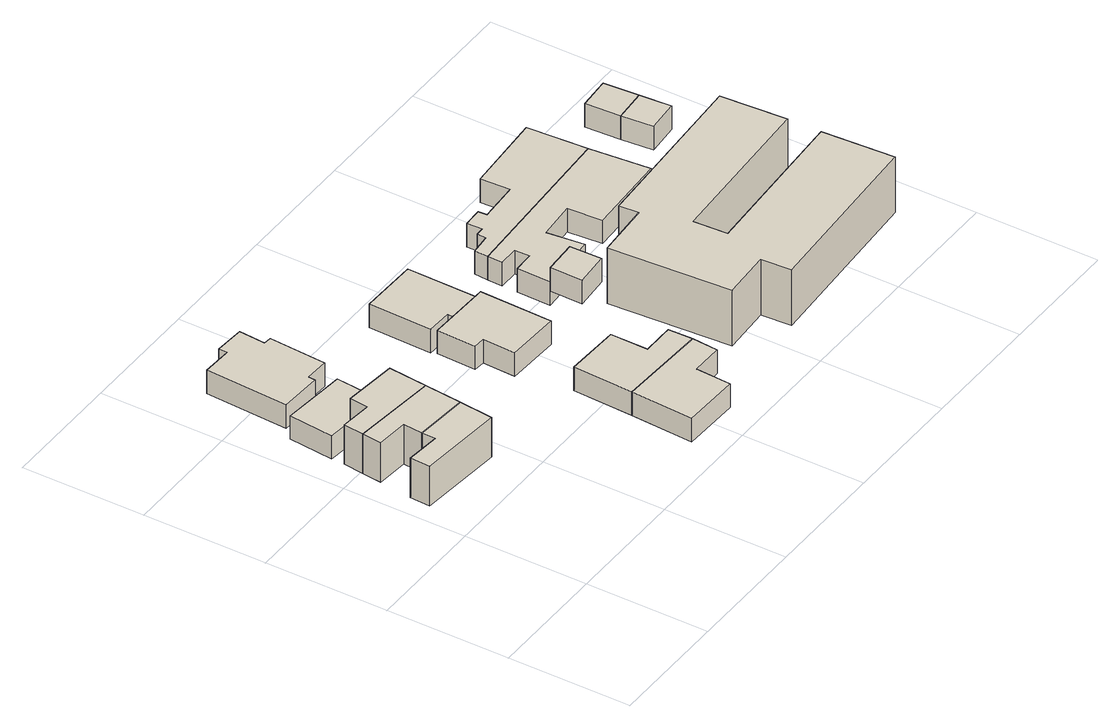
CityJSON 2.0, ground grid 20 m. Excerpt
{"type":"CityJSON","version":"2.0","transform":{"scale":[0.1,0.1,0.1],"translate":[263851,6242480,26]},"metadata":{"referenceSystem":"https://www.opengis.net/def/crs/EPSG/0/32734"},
"CityObjects":{
"building1":{"type":"Building","attributes":{"address":"32 Queens Road Woodstock Cape Town","building":"house","building:levels":2,"building_height":6.9,"plus_code":"4FRW3C9W+C4M","ground_height":28.81,"roof_height":35.71},"geometry":[{"type":"Solid","lod":"1","boundaries":[[[[0,1,2,3]],[[1,4,5,2]],[[4,6,7,5]],[[6,8,9,7]],[[8,10,11,9]],[[10,0,3,11]],[[3,2,5,7,9,11]],[[10,8,6,4,1,0]]]]}]},
"building2":{"type":"Building","attributes":{"address":"30 Queens Road Woodstock Cape Town","building":"house","building:levels":2,"building_height":6.9,"plus_code":"4FRW3C9W+C4W","ground_height":28.81,"roof_height":35.71},"geometry":[{"type":"Solid","lod":"1","boundaries":[[[[1,12,13,2]],[[12,14,15,13]],[[14,16,17,15]],[[16,18,19,17]],[[18,4,5,19]],[[4,1,2,5]],[[2,13,15,17,19,5]],[[4,18,16,14,12,1]]]]}]},
"building3":{"type":"Building","attributes":{"address":"28 Queens Road Woodstock Cape Town","building":"house","building:levels":2,"building_height":6.9,"plus_code":"4FRW3C9W+F4F","ground_height":28.81,"roof_height":35.71},"geometry":[{"type":"Solid","lod":"1","boundaries":[[[[12,20,21,13]],[[20,22,23,21]],[[22,24,25,23]],[[24,26,27,25]],[[26,14,15,27]],[[14,12,13,15]],[[13,21,23,25,27,15]],[[14,26,24,22,20,12]]]]}]},
"building4":{"type":"Building","attributes":{"address":"26 Queens Road Woodstock Cape Town","building":"house","building:levels":1,"building_height":4.1,"plus_code":"4FRW3C9W+G44","ground_height":26.58,"roof_height":30.68},"geometry":[{"type":"Solid","lod":"1","boundaries":[[[[28,29,30,31]],[[29,32,33,30]],[[32,34,35,33]],[[34,28,31,35]],[[31,30,33,35]],[[34,32,29,28]]]]}]},
"building5":{"type":"Building","attributes":{"address":"3 Warwick Street Woodstock Cape Town","building":"house","building:levels":1,"building_height":4.1,"plus_code":"4FRW3C9W+G4X","ground_height":26.58,"roof_height":30.68},"geometry":[{"type":"Solid","lod":"1","boundaries":[[[[36,37,38,39]],[[37,40,41,38]],[[40,42,43,41]],[[42,44,45,43]],[[44,46,47,45]],[[46,48,49,47]],[[48,50,51,49]],[[50,52,53,51]],[[52,54,55,53]],[[54,36,39,55]],[[39,38,41,43,45,47,49,51,53,55]],[[54,52,50,48,46,44,42,40,37,36]]]]}]},
"building6":{"type":"Building","attributes":{"address":"21 Queens Road Woodstock Cape Town","building":"house","building:levels":1,"building_height":4.1,"plus_code":"4FRW3C9W+86V","ground_height":32.73,"roof_height":36.83},"geometry":[{"type":"Solid","lod":"1","boundaries":[[[[56,57,58,59]],[[57,60,61,58]],[[60,62,63,61]],[[62,64,65,63]],[[64,66,67,65]],[[66,56,59,67]],[[59,58,61,63,65,67]],[[66,64,62,60,57,56]]]]}]},
"building7":{"type":"Building","attributes":{"address":"19 Queens Road Woodstock Cape Town","building":"house","building:levels":1,"building_height":4.1,"plus_code":"4FRW3C9W+96W","ground_height":32.73,"roof_height":36.83},"geometry":[{"type":"Solid","lod":"1","boundaries":[[[[66,64,65,67]],[[64,68,69,65]],[[68,70,71,69]],[[70,72,73,71]],[[72,74,75,73]],[[74,66,67,75]],[[67,65,69,71,73,75]],[[74,72,70,68,64,66]]]]}]},
"building8":{"type":"Building","attributes":{"address":"15 Queens Road Woodstock Cape Town","building":"house","building:levels":1,"building_height":4.1,"plus_code":"4FRW3C9W+F6G","ground_height":30.26,"roof_height":34.36},"geometry":[{"type":"Solid","lod":"1","boundaries":[[[[76,77,78,79]],[[77,80,81,78]],[[80,82,83,81]],[[82,84,85,83]],[[84,86,87,85]],[[86,76,79,87]],[[79,78,81,83,85,87]],[[86,84,82,80,77,76]]]]}]},
"building9":{"type":"Building","attributes":{"address":"11 Queens Road Woodstock Cape Town","building":"house","building:levels":1,"building_height":4.1,"plus_code":"4FRW3C9W+G65","ground_height":28.1,"roof_height":32.2},"geometry":[{"type":"Solid","lod":"1","boundaries":[[[[88,89,90,91]],[[89,92,93,90]],[[92,94,95,93]],[[94,96,97,95]],[[96,98,99,97]],[[98,88,91,99]],[[91,90,93,95,97,99]],[[98,96,94,92,89,88]]]]}]},
"building10":{"type":"Building","attributes":{"building":"yes","building:levels":1,"building_height":4.1,"plus_code":"4FRW3C9W+F82","ground_height":30.26,"roof_height":34.36},"geometry":[{"type":"Solid","lod":"1","boundaries":[[[[100,101,102,103]],[[101,104,105,102]],[[104,106,107,105]],[[106,100,103,107]],[[103,102,105,107]],[[106,104,101,100]]]]}]},
"building11":{"type":"Building","attributes":{"address":"40 Walmer Road Woodstock Cape Town","building":"house","building:levels":1,"building_height":4.1,"plus_code":"4FRW3C9W+F9Q","ground_height":27.8,"roof_height":31.9},"geometry":[{"type":"Solid","lod":"1","boundaries":[[[[108,109,110,111]],[[109,112,113,110]],[[112,114,115,113]],[[114,116,117,115]],[[116,118,119,117]],[[118,120,121,119]],[[120,122,123,121]],[[122,124,125,123]],[[124,126,127,125]],[[126,128,129,127]],[[128,130,131,129]],[[130,132,133,131]],[[132,108,111,133]],[[111,110,113,115,117,119,121,123,125,127,129,131,133]],[[132,130,128,126,124,122,120,118,116,114,112,109,108]]]]}]},
"building12":{"type":"Building","attributes":{"address":"44 Walmer Road Woodstock Cape Town","building":"apartments","building:levels":3,"building_height":9.7,"plus_code":"4FRW3C9W+C84","ground_height":29.41,"roof_height":39.11},"geometry":[{"type":"Solid","lod":"1","boundaries":[[[[134,135,136,137]],[[135,138,139,136]],[[138,140,141,139]],[[140,142,143,141]],[[142,144,145,143]],[[144,146,147,145]],[[146,148,149,147]],[[148,150,151,149]],[[150,152,153,151]],[[152,154,155,153]],[[154,156,157,155]],[[156,134,137,157]],[[137,136,139,141,143,145,147,149,151,153,155,157]],[[156,154,152,150,148,146,144,142,140,138,135,134]]]]}]},
"building13":{"type":"Building","attributes":{"address":"38 Walmer Road Woodstock Cape Town","building":"house","building:levels":1,"building_height":4.1,"plus_code":"4FRW3C9W+G99","ground_height":27.8,"roof_height":31.9},"geometry":[{"type":"Solid","lod":"1","boundaries":[[[[108,158,159,111]],[[158,160,161,159]],[[160,162,163,161]],[[162,164,165,163]],[[164,166,167,165]],[[166,168,169,167]],[[168,170,171,169]],[[170,172,173,171]],[[172,174,175,173]],[[174,176,177,175]],[[176,109,110,177]],[[109,108,111,110]],[[111,159,161,163,165,167,169,171,173,175,177,110]],[[109,176,174,172,170,168,166,164,162,160,158,108]]]]}]},
"building14":{"type":"Building","attributes":{"building":"garage","building:levels":1,"building_height":4.1,"plus_code":"4FRW3C9W+FFV","ground_height":27.46,"roof_height":31.56},"geometry":[{"type":"Solid","lod":"1","boundaries":[[[[178,179,180,181]],[[179,182,183,180]],[[182,184,185,183]],[[184,178,181,185]],[[181,180,183,185]],[[184,182,179,178]]]]}]},
"building15":{"type":"Building","attributes":{"building":"garage","building:levels":1,"building_height":4.1,"plus_code":"4FRW3C9W+GF7","ground_height":27.46,"roof_height":31.56},"geometry":[{"type":"Solid","lod":"1","boundaries":[[[[178,186,187,181]],[[186,188,189,187]],[[188,179,180,189]],[[179,178,181,180]],[[181,187,189,180]],[[179,188,186,178]]]]}]}
},
"vertices":[
[148,251,28],[154,306,28],[154,306,97],[148,251,97],[66,313,28],[66,313,97],[66,291,28],[66,291,97],[10,296,28],[10,296,97],[8,263,28],[8,263,97],
[160,367,28],[160,367,97],[20,381,28],[20,381,97],[17,349,28],[17,349,97],[69,345,28],[69,345,97],
[166,430,28],[166,430,97],[78,439,28],[78,439,97],[75,409,28],[75,409,97],[24,414,28],[24,414,97],
[55,523,6],[48,450,6],[48,450,47],[55,523,47],[154,439,6],[154,439,47],[161,513,6],[161,513,47],
[80,676,6],[73,541,6],[73,541,47],[80,676,47],[142,537,6],[142,537,47],[143,549,6],[143,549,47],[182,547,6],[182,547,47],[188,641,6],[188,641,47],[175,642,6],[175,642,47],[178,685,6],[178,685,47],[129,688,6],[129,688,47],[129,674,6],[129,674,47],
[284,9,67],[379,6,67],[379,6,108],[284,9,108],[382,63,67],[382,63,108],[434,63,67],[434,63,108],[437,105,67],[437,105,108],[290,111,67],[290,111,108],
[436,145,67],[436,145,108],[383,145,67],[383,145,108],[384,206,67],[384,206,108],[294,209,67],[294,209,108],
[303,312,43],[391,309,43],[391,309,84],[303,312,84],[394,427,43],[394,427,84],[288,430,43],[288,430,84],[286,366,43],[286,366,84],[305,365,43],[305,365,84],
[311,557,21],[308,454,21],[308,454,62],[311,557,62],[350,453,21],[350,453,62],[349,443,21],[349,443,62],[405,442,21],[405,442,62],[407,555,21],[407,555,62],
[492,375,43],[491,322,43],[491,322,84],[492,375,84],[548,326,43],[548,326,84],[547,378,43],[547,378,84],
[775,494,18],[494,479,18],[494,479,59],[775,494,59],[493,455,18],[493,455,59],[525,455,18],[525,455,59],[526,431,18],[526,431,59],[493,430,18],[493,430,59],[492,375,18],[492,375,59],[547,378,18],[547,378,59],[590,380,18],[590,380,59],[583,440,18],[583,440,59],[645,445,18],[645,445,59],[649,389,18],[649,389,59],[784,396,18],[784,396,59],
[910,75,34],[903,193,34],[903,193,131],[910,75,131],[639,177,34],[639,177,131],[636,232,34],[636,232,131],[902,247,34],[902,247,131],[895,355,34],[895,355,131],[610,338,34],[610,338,131],[612,306,34],[612,306,131],[521,300,34],[521,300,131],[533,102,34],[533,102,131],[614,107,34],[614,107,131],[617,58,34],[617,58,131],
[769,592,18],[769,592,59],[636,583,18],[636,583,59],[638,535,18],[638,535,59],[573,531,18],[573,531,59],[572,545,18],[572,545,59],[541,544,18],[541,544,59],[542,519,18],[542,519,59],[529,519,18],[529,519,59],[528,504,18],[528,504,59],[495,501,18],[495,501,59],
[918,502,15],[864,498,15],[864,498,56],[918,502,56],[869,447,15],[869,447,56],[922,451,15],[922,451,56],
[914,559,15],[914,559,56],[861,555,15],[861,555,56]
]}
